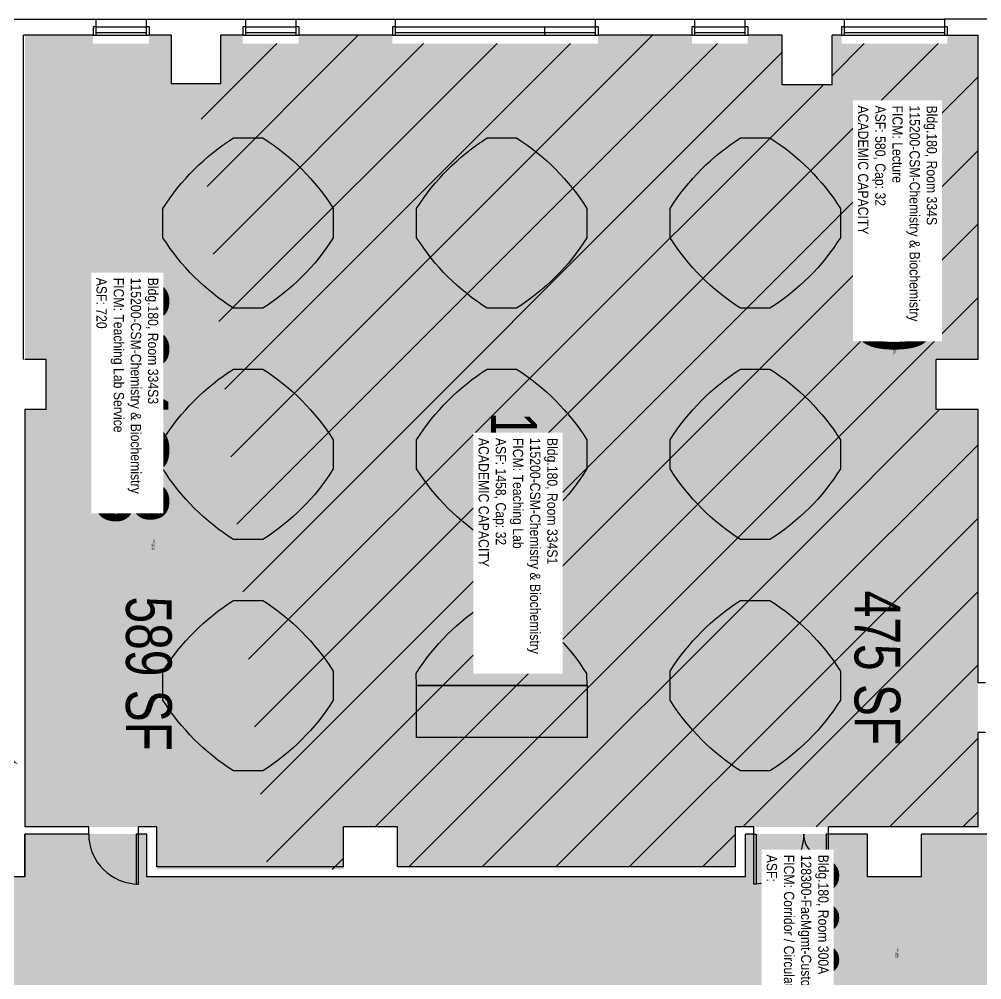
# Model space of a CAD drawing. Header units: inches. Extents: x 69211883 to 69217823, y 27675792 to 27679222.
# Drawn here: x 69216088 to 69216782, y 27678237 to 27678930 of the extents above; entities that cross this region are included whole.
import ezdxf
from ezdxf.enums import TextEntityAlignment as Align

# ---------------------------------------------------------------- set-up
doc = ezdxf.new("R2010")
doc.units = ezdxf.units.IN
doc.header["$LTSCALE"] = 0.25
doc.header["$MEASUREMENT"] = 0
doc.layers.get('0').update_dxf_attribs({"linetype": 'CONTINUOUS'})
for name, color, linetype in [('A-DOOR', 2, 'CONTINUOUS'), ('A-FURN', 3, 'CONTINUOUS'), ('A-GLAZ', 1, 'CONTINUOUS'), ('A-IDEN-ICON', 4, 'CONTINUOUS'), ('A-IDEN-RNUM', 7, 'CONTINUOUS'), ('A-IDEN-SNUM', 4, 'CONTINUOUS'), ('A-IDEN-VNUM', 4, 'CONTINUOUS'), ('A-WALL', 5, 'CONTINUOUS'), ('AREA-TEXT', 3, 'CONTINUOUS'), ('Rooms-Capacity', 4, 'CONTINUOUS'), ('Rooms-Category-Color', 7, 'CONTINUOUS'), ('Rooms-College-Color', 7, 'CONTINUOUS'), ('Rooms-Department-Color', 7, 'CONTINUOUS'), ('Rooms-Division-Color', 7, 'CONTINUOUS'), ('Rooms-Information', 7, 'CONTINUOUS')]:
    doc.layers.add(name, color=color, linetype=linetype)
doc.styles.add('CP_AREA', font='arial.ttf', dxfattribs={"height": 15})
doc.styles.add('CP_ROOMSNUMBER', font='arial.ttf', dxfattribs={"height": 1})
doc.styles.add('CP_ROOMVNUMBER', font='arial.ttf', dxfattribs={"width": 0.85, "height": 0.075})
pattern_1 = [(45, (0, 0), (-26.516504294, 26.516504294), [])]

# ---------------------------------------------------------------- blocks, each defined once
blk = doc.blocks.new('Z08D36')
at = {"linetype": 'Continuous', "lineweight": -3}
blk.add_lwpolyline([(-18, 0), (-16.25, 0), (-16.25, 36), (-18, 36)], close=True, dxfattribs=at)
blk.add_arc((-18, 0), 36, 0, 90)
blk = doc.blocks.new('CPELECT')
blk.add_lwpolyline([(0.0623, 0.0629, 0, 0.03, 0), (0.0105, -0.0168, 0.03, 0.03, 0), (-0.0105, 0.0068, 0.03, 0, 0), (-0.0623, -0.0729, 0.03, 0, 0)], format="xyseb")

msp = doc.modelspace()

# ---------------------------------------------------------------- hatches: boundary and pattern name
at = {"layer": 'Rooms-Capacity'}
h = msp.add_hatch(dxfattribs=at)
h.set_pattern_fill('ANSI31', color=256, scale=300, style=0)
h.set_pattern_definition(pattern_1)
h.paths.add_polyline_path([(69216664.41, 27678882.48), (69216638.18, 27678882.48), (69216638.18, 27678918.16), (69216613.37, 27678918.16), (69216613.37, 27678912.13), (69216573, 27678912.14), (69216573, 27678918.16), (69216505.37, 27678918.16), (69216505.37, 27678912.14), (69216357, 27678912.16), (69216357, 27678918.16), (69216289.37, 27678918.16), (69216289.37, 27678912.16), (69216248.99, 27678912.16), (69216248.99, 27678918.16), (69216233.18, 27678918.16), (69216233.18, 27678883.01), (69216216.71, 27678883.01), (69216266.54, 27678316.26), (69216321.68, 27678316.26), (69216321.68, 27678347.01), (69216360.68, 27678347.01), (69216360.68, 27678318.26), (69216604.43, 27678318.26), (69216604.43, 27678347.01), (69216647.63, 27678347.01)])
h = msp.add_hatch(dxfattribs=at)
h.set_pattern_fill('ANSI31', color=256, scale=300, style=0)
h.set_pattern_definition(pattern_1)
h.paths.add_polyline_path([(69216779.56, 27678918.16), (69216757.37, 27678918.16), (69216757.37, 27678912.16), (69216681, 27678912.16), (69216681, 27678918.16), (69216674.18, 27678918.16), (69216674.18, 27678882.48), (69216664.41, 27678882.48), (69216647.63, 27678347.01), (69216779.56, 27678347.01), (69216779.56, 27678648.13), (69216749.18, 27678648.13), (69216749.19, 27678684.13), (69216779.56, 27678684.13)])
at = {"layer": 'Rooms-Category-Color', "true_color": 0xe3f498}
for points in [[(69216216.71, 27678883.01), (69216197.18, 27678883.01), (69216197.18, 27678918.14), (69216181.37, 27678918.14), (69216181.37, 27678912.11), (69216141, 27678912.11), (69216141, 27678918.14), (69216091.81, 27678918.14), (69216091.81, 27678684.13), (69216107.18, 27678684.13), (69216107.18, 27678648.13), (69216091.81, 27678648.13), (69216091.81, 27678347.01), (69216187.06, 27678347.01), (69216187.06, 27678316.26), (69216266.54, 27678316.26)], [(69216664.41, 27678882.48), (69216638.18, 27678882.48), (69216638.18, 27678918.16), (69216613.37, 27678918.16), (69216613.37, 27678912.13), (69216573, 27678912.14), (69216573, 27678918.16), (69216505.37, 27678918.16), (69216505.37, 27678912.14), (69216357, 27678912.16), (69216357, 27678918.16), (69216289.37, 27678918.16), (69216289.37, 27678912.16), (69216248.99, 27678912.16), (69216248.99, 27678918.16), (69216233.18, 27678918.16), (69216233.18, 27678883.01), (69216216.71, 27678883.01), (69216266.54, 27678316.26), (69216321.68, 27678316.26), (69216321.68, 27678347.01), (69216360.68, 27678347.01), (69216360.68, 27678318.26), (69216604.43, 27678318.26), (69216604.43, 27678347.01), (69216647.63, 27678347.01)]]:
    msp.add_hatch(color=61, dxfattribs=at).paths.add_polyline_path(points)
at = {"layer": 'Rooms-Category-Color', "true_color": 0xffff64}
msp.add_hatch(color=51, dxfattribs=at).paths.add_polyline_path([(69216779.56, 27678918.16), (69216757.37, 27678918.16), (69216757.37, 27678912.16), (69216681, 27678912.16), (69216681, 27678918.16), (69216674.18, 27678918.16), (69216674.18, 27678882.48), (69216664.41, 27678882.48), (69216647.63, 27678347.01), (69216779.56, 27678347.01), (69216779.56, 27678648.13), (69216749.18, 27678648.13), (69216749.19, 27678684.13), (69216779.56, 27678684.13)])
at = {"layer": 'Rooms-Category-Color', "true_color": 0xadadad}
msp.add_hatch(color=253, dxfattribs=at).paths.add_polyline_path([(69217597.56, 27678341.76), (69217495.18, 27678341.76), (69217495.18, 27678311.01), (69217005.6, 27678311.01), (69217005.6, 27678341.76), (69216738.68, 27678341.76), (69216738.68, 27678311.01), (69216699.68, 27678311.01), (69216699.68, 27678341.76), (69216611.68, 27678341.76), (69216611.68, 27678311.01), (69216179.81, 27678311.01), (69216179.81, 27678341.76), (69216091.81, 27678341.76), (69216091.81, 27678311.01), (69215945.18, 27678311.01), (69215945.18, 27678341.76), (69215857.18, 27678341.76), (69215857.18, 27678311.01), (69215567.18, 27678311.01), (69215567.18, 27678341.76), (69215461.81, 27678341.76), (69215461.81, 27678314.51), (69215455.31, 27678314.51), (69215455.31, 27678316.14), (69215406.02, 27678316.14), (69215406.02, 27678311.01), (69215315.18, 27678311.01), (69215315.18, 27678215.01), (69215351.18, 27678215.01), (69215351.18, 27678197.01), (69215400.77, 27678197.01), (69215400.77, 27678215.01), (69215406.02, 27678215.01), (69215406.02, 27678209.89), (69215455.31, 27678209.89), (69215455.31, 27678211.51), (69215462.37, 27678211.51), (69215462.37, 27678215.01), (69215981.18, 27678215.01), (69215981.19, 27678185.01), (69216065.18, 27678184.26), (69216071.18, 27678215.01), (69216595.81, 27678215.01), (69216595.81, 27678184.26), (69216699.18, 27678184.26), (69216699.18, 27678215.01), (69216989.18, 27678215.01), (69216989.18, 27678184.26), (69217079.18, 27678184.26), (69217079.18, 27678215.01), (69217115.18, 27678215.01), (69217115.18, 27678184.26), (69217143.18, 27678184.26), (69217203.18, 27678184.26), (69217203.18, 27678215.01), (69217493.18, 27678215.01), (69217493.18, 27678184.26), (69217571.32, 27678184.26), (69217571.32, 27678215.01), (69217597.56, 27678215.01)])
at = {"layer": 'Rooms-College-Color', "true_color": 0xffe090}
for points in [[(69216216.71, 27678883.01), (69216197.18, 27678883.01), (69216197.18, 27678918.14), (69216181.37, 27678918.14), (69216181.37, 27678912.11), (69216141, 27678912.11), (69216141, 27678918.14), (69216091.81, 27678918.14), (69216091.81, 27678684.13), (69216107.18, 27678684.13), (69216107.18, 27678648.13), (69216091.81, 27678648.13), (69216091.81, 27678347.01), (69216187.06, 27678347.01), (69216187.06, 27678316.26), (69216266.54, 27678316.26)], [(69216664.41, 27678882.48), (69216638.18, 27678882.48), (69216638.18, 27678918.16), (69216613.37, 27678918.16), (69216613.37, 27678912.13), (69216573, 27678912.14), (69216573, 27678918.16), (69216505.37, 27678918.16), (69216505.37, 27678912.14), (69216357, 27678912.16), (69216357, 27678918.16), (69216289.37, 27678918.16), (69216289.37, 27678912.16), (69216248.99, 27678912.16), (69216248.99, 27678918.16), (69216233.18, 27678918.16), (69216233.18, 27678883.01), (69216216.71, 27678883.01), (69216266.54, 27678316.26), (69216321.68, 27678316.26), (69216321.68, 27678347.01), (69216360.68, 27678347.01), (69216360.68, 27678318.26), (69216604.43, 27678318.26), (69216604.43, 27678347.01), (69216647.63, 27678347.01)]]:
    msp.add_hatch(color=41, dxfattribs=at).paths.add_polyline_path(points)
at = {"layer": 'Rooms-College-Color', "true_color": 0xffff64}
msp.add_hatch(color=51, dxfattribs=at).paths.add_polyline_path([(69216779.56, 27678918.16), (69216757.37, 27678918.16), (69216757.37, 27678912.16), (69216681, 27678912.16), (69216681, 27678918.16), (69216674.18, 27678918.16), (69216674.18, 27678882.48), (69216664.41, 27678882.48), (69216647.63, 27678347.01), (69216779.56, 27678347.01), (69216779.56, 27678648.13), (69216749.18, 27678648.13), (69216749.19, 27678684.13), (69216779.56, 27678684.13)])
at = {"layer": 'Rooms-College-Color', "true_color": 0xadadad}
msp.add_hatch(color=253, dxfattribs=at).paths.add_polyline_path([(69217597.56, 27678341.76), (69217495.18, 27678341.76), (69217495.18, 27678311.01), (69217005.6, 27678311.01), (69217005.6, 27678341.76), (69216738.68, 27678341.76), (69216738.68, 27678311.01), (69216699.68, 27678311.01), (69216699.68, 27678341.76), (69216611.68, 27678341.76), (69216611.68, 27678311.01), (69216179.81, 27678311.01), (69216179.81, 27678341.76), (69216091.81, 27678341.76), (69216091.81, 27678311.01), (69215945.18, 27678311.01), (69215945.18, 27678341.76), (69215857.18, 27678341.76), (69215857.18, 27678311.01), (69215567.18, 27678311.01), (69215567.18, 27678341.76), (69215461.81, 27678341.76), (69215461.81, 27678314.51), (69215455.31, 27678314.51), (69215455.31, 27678316.14), (69215406.02, 27678316.14), (69215406.02, 27678311.01), (69215315.18, 27678311.01), (69215315.18, 27678215.01), (69215351.18, 27678215.01), (69215351.18, 27678197.01), (69215400.77, 27678197.01), (69215400.77, 27678215.01), (69215406.02, 27678215.01), (69215406.02, 27678209.89), (69215455.31, 27678209.89), (69215455.31, 27678211.51), (69215462.37, 27678211.51), (69215462.37, 27678215.01), (69215981.18, 27678215.01), (69215981.19, 27678185.01), (69216065.18, 27678184.26), (69216071.18, 27678215.01), (69216595.81, 27678215.01), (69216595.81, 27678184.26), (69216699.18, 27678184.26), (69216699.18, 27678215.01), (69216989.18, 27678215.01), (69216989.18, 27678184.26), (69217079.18, 27678184.26), (69217079.18, 27678215.01), (69217115.18, 27678215.01), (69217115.18, 27678184.26), (69217143.18, 27678184.26), (69217203.18, 27678184.26), (69217203.18, 27678215.01), (69217493.18, 27678215.01), (69217493.18, 27678184.26), (69217571.32, 27678184.26), (69217571.32, 27678215.01), (69217597.56, 27678215.01)])
at = {"layer": 'Rooms-Department-Color', "true_color": 0xffe090}
for points in [[(69216216.71, 27678883.01), (69216197.18, 27678883.01), (69216197.18, 27678918.14), (69216181.37, 27678918.14), (69216181.37, 27678912.11), (69216141, 27678912.11), (69216141, 27678918.14), (69216091.81, 27678918.14), (69216091.81, 27678684.13), (69216107.18, 27678684.13), (69216107.18, 27678648.13), (69216091.81, 27678648.13), (69216091.81, 27678347.01), (69216187.06, 27678347.01), (69216187.06, 27678316.26), (69216266.54, 27678316.26)], [(69216664.41, 27678882.48), (69216638.18, 27678882.48), (69216638.18, 27678918.16), (69216613.37, 27678918.16), (69216613.37, 27678912.13), (69216573, 27678912.14), (69216573, 27678918.16), (69216505.37, 27678918.16), (69216505.37, 27678912.14), (69216357, 27678912.16), (69216357, 27678918.16), (69216289.37, 27678918.16), (69216289.37, 27678912.16), (69216248.99, 27678912.16), (69216248.99, 27678918.16), (69216233.18, 27678918.16), (69216233.18, 27678883.01), (69216216.71, 27678883.01), (69216266.54, 27678316.26), (69216321.68, 27678316.26), (69216321.68, 27678347.01), (69216360.68, 27678347.01), (69216360.68, 27678318.26), (69216604.43, 27678318.26), (69216604.43, 27678347.01), (69216647.63, 27678347.01)], [(69216779.56, 27678918.16), (69216757.37, 27678918.16), (69216757.37, 27678912.16), (69216681, 27678912.16), (69216681, 27678918.16), (69216674.18, 27678918.16), (69216674.18, 27678882.48), (69216664.41, 27678882.48), (69216647.63, 27678347.01), (69216779.56, 27678347.01), (69216779.56, 27678648.13), (69216749.18, 27678648.13), (69216749.19, 27678684.13), (69216779.56, 27678684.13)]]:
    msp.add_hatch(color=41, dxfattribs=at).paths.add_polyline_path(points)
at = {"layer": 'Rooms-Department-Color', "true_color": 0xacacac}
msp.add_hatch(color=253, dxfattribs=at).paths.add_polyline_path([(69217597.56, 27678341.76), (69217495.18, 27678341.76), (69217495.18, 27678311.01), (69217005.6, 27678311.01), (69217005.6, 27678341.76), (69216738.68, 27678341.76), (69216738.68, 27678311.01), (69216699.68, 27678311.01), (69216699.68, 27678341.76), (69216611.68, 27678341.76), (69216611.68, 27678311.01), (69216179.81, 27678311.01), (69216179.81, 27678341.76), (69216091.81, 27678341.76), (69216091.81, 27678311.01), (69215945.18, 27678311.01), (69215945.18, 27678341.76), (69215857.18, 27678341.76), (69215857.18, 27678311.01), (69215567.18, 27678311.01), (69215567.18, 27678341.76), (69215461.81, 27678341.76), (69215461.81, 27678314.51), (69215455.31, 27678314.51), (69215455.31, 27678316.14), (69215406.02, 27678316.14), (69215406.02, 27678311.01), (69215315.18, 27678311.01), (69215315.18, 27678215.01), (69215351.18, 27678215.01), (69215351.18, 27678197.01), (69215400.77, 27678197.01), (69215400.77, 27678215.01), (69215406.02, 27678215.01), (69215406.02, 27678209.89), (69215455.31, 27678209.89), (69215455.31, 27678211.51), (69215462.37, 27678211.51), (69215462.37, 27678215.01), (69215981.18, 27678215.01), (69215981.19, 27678185.01), (69216065.18, 27678184.26), (69216071.18, 27678215.01), (69216595.81, 27678215.01), (69216595.81, 27678184.26), (69216699.18, 27678184.26), (69216699.18, 27678215.01), (69216989.18, 27678215.01), (69216989.18, 27678184.26), (69217079.18, 27678184.26), (69217079.18, 27678215.01), (69217115.18, 27678215.01), (69217115.18, 27678184.26), (69217143.18, 27678184.26), (69217203.18, 27678184.26), (69217203.18, 27678215.01), (69217493.18, 27678215.01), (69217493.18, 27678184.26), (69217571.32, 27678184.26), (69217571.32, 27678215.01), (69217597.56, 27678215.01)])
at = {"layer": 'Rooms-Division-Color', "true_color": 0xffe090}
for points in [[(69216216.71, 27678883.01), (69216197.18, 27678883.01), (69216197.18, 27678918.14), (69216181.37, 27678918.14), (69216181.37, 27678912.11), (69216141, 27678912.11), (69216141, 27678918.14), (69216091.81, 27678918.14), (69216091.81, 27678684.13), (69216107.18, 27678684.13), (69216107.18, 27678648.13), (69216091.81, 27678648.13), (69216091.81, 27678347.01), (69216187.06, 27678347.01), (69216187.06, 27678316.26), (69216266.54, 27678316.26)], [(69216664.41, 27678882.48), (69216638.18, 27678882.48), (69216638.18, 27678918.16), (69216613.37, 27678918.16), (69216613.37, 27678912.13), (69216573, 27678912.14), (69216573, 27678918.16), (69216505.37, 27678918.16), (69216505.37, 27678912.14), (69216357, 27678912.16), (69216357, 27678918.16), (69216289.37, 27678918.16), (69216289.37, 27678912.16), (69216248.99, 27678912.16), (69216248.99, 27678918.16), (69216233.18, 27678918.16), (69216233.18, 27678883.01), (69216216.71, 27678883.01), (69216266.54, 27678316.26), (69216321.68, 27678316.26), (69216321.68, 27678347.01), (69216360.68, 27678347.01), (69216360.68, 27678318.26), (69216604.43, 27678318.26), (69216604.43, 27678347.01), (69216647.63, 27678347.01)], [(69216779.56, 27678918.16), (69216757.37, 27678918.16), (69216757.37, 27678912.16), (69216681, 27678912.16), (69216681, 27678918.16), (69216674.18, 27678918.16), (69216674.18, 27678882.48), (69216664.41, 27678882.48), (69216647.63, 27678347.01), (69216779.56, 27678347.01), (69216779.56, 27678648.13), (69216749.18, 27678648.13), (69216749.19, 27678684.13), (69216779.56, 27678684.13)]]:
    msp.add_hatch(color=41, dxfattribs=at).paths.add_polyline_path(points)
at = {"layer": 'Rooms-Division-Color', "true_color": 0xadadad}
msp.add_hatch(color=253, dxfattribs=at).paths.add_polyline_path([(69217597.56, 27678341.76), (69217495.18, 27678341.76), (69217495.18, 27678311.01), (69217005.6, 27678311.01), (69217005.6, 27678341.76), (69216738.68, 27678341.76), (69216738.68, 27678311.01), (69216699.68, 27678311.01), (69216699.68, 27678341.76), (69216611.68, 27678341.76), (69216611.68, 27678311.01), (69216179.81, 27678311.01), (69216179.81, 27678341.76), (69216091.81, 27678341.76), (69216091.81, 27678311.01), (69215945.18, 27678311.01), (69215945.18, 27678341.76), (69215857.18, 27678341.76), (69215857.18, 27678311.01), (69215567.18, 27678311.01), (69215567.18, 27678341.76), (69215461.81, 27678341.76), (69215461.81, 27678314.51), (69215455.31, 27678314.51), (69215455.31, 27678316.14), (69215406.02, 27678316.14), (69215406.02, 27678311.01), (69215315.18, 27678311.01), (69215315.18, 27678215.01), (69215351.18, 27678215.01), (69215351.18, 27678197.01), (69215400.77, 27678197.01), (69215400.77, 27678215.01), (69215406.02, 27678215.01), (69215406.02, 27678209.89), (69215455.31, 27678209.89), (69215455.31, 27678211.51), (69215462.37, 27678211.51), (69215462.37, 27678215.01), (69215981.18, 27678215.01), (69215981.19, 27678185.01), (69216065.18, 27678184.26), (69216071.18, 27678215.01), (69216595.81, 27678215.01), (69216595.81, 27678184.26), (69216699.18, 27678184.26), (69216699.18, 27678215.01), (69216989.18, 27678215.01), (69216989.18, 27678184.26), (69217079.18, 27678184.26), (69217079.18, 27678215.01), (69217115.18, 27678215.01), (69217115.18, 27678184.26), (69217143.18, 27678184.26), (69217203.18, 27678184.26), (69217203.18, 27678215.01), (69217493.18, 27678215.01), (69217493.18, 27678184.26), (69217571.32, 27678184.26), (69217571.32, 27678215.01), (69217597.56, 27678215.01)])

# ---------------------------------------------------------------- linework, layer by layer
at = {"layer": 'A-DOOR'}
msp.add_lwpolyline([(69216671.68, 27678341.76), (69216669.93, 27678341.76), (69216669.93, 27678323.89), (69216671.68, 27678323.89)], close=True, dxfattribs=at)
msp.add_arc((69216671.58, 27678341.78), 17.89, 180.05879, 270.34048, dxfattribs=at)
at = {"layer": 'A-FURN'}
for points in [[(69216191.38, 27678772.09), (69216191.38, 27678793.21, -0.10967), (69216242.26, 27678844.09), (69216263.38, 27678844.09, -0.110711), (69216314.26, 27678793.21), (69216314.26, 27678772.09, -0.111934), (69216263.38, 27678721.21), (69216242.26, 27678721.21, -0.110712)], [(69216374.42, 27678772.09), (69216374.42, 27678793.21, -0.10967), (69216425.3, 27678844.09), (69216446.42, 27678844.09, -0.110711), (69216497.3, 27678793.21), (69216497.3, 27678772.09, -0.111934), (69216446.42, 27678721.21), (69216425.3, 27678721.21, -0.110712)], [(69216557.3, 27678772.09), (69216557.3, 27678793.21, -0.10967), (69216608.18, 27678844.09), (69216629.3, 27678844.09, -0.110711), (69216680.18, 27678793.21), (69216680.18, 27678772.09, -0.111934), (69216629.3, 27678721.21), (69216608.18, 27678721.21, -0.110712)], [(69216191.38, 27678605.2), (69216191.38, 27678626.32, -0.10967), (69216242.26, 27678677.2), (69216263.38, 27678677.2, -0.110711), (69216314.26, 27678626.32), (69216314.26, 27678605.2, -0.111934), (69216263.38, 27678554.32), (69216242.26, 27678554.32, -0.110712)], [(69216374.42, 27678605.2), (69216374.42, 27678626.32, -0.10967), (69216425.3, 27678677.2), (69216446.42, 27678677.2, -0.110711), (69216497.3, 27678626.32), (69216497.3, 27678605.2, -0.111934), (69216446.42, 27678554.32), (69216425.3, 27678554.32, -0.110712)], [(69216557.3, 27678605.2), (69216557.3, 27678626.32, -0.10967), (69216608.18, 27678677.2), (69216629.3, 27678677.2, -0.110711), (69216680.18, 27678626.32), (69216680.18, 27678605.2, -0.111934), (69216629.3, 27678554.32), (69216608.18, 27678554.32, -0.110712)], [(69216191.38, 27678438.33), (69216191.38, 27678459.45, -0.10967), (69216242.26, 27678510.33), (69216263.38, 27678510.33, -0.110711), (69216314.26, 27678459.45), (69216314.26, 27678438.33, -0.111934), (69216263.38, 27678387.45), (69216242.26, 27678387.45, -0.110712)], [(69216374.42, 27678448.89), (69216374.06, 27678457.69, -0.10967), (69216424.94, 27678508.57), (69216446.06, 27678508.57, -0.110711), (69216496.94, 27678457.69), (69216497.3, 27678448.89)], [(69216557.3, 27678438.33), (69216557.3, 27678459.45, -0.10967), (69216608.18, 27678510.33), (69216629.3, 27678510.33, -0.110711), (69216680.18, 27678459.45), (69216680.18, 27678438.33, -0.111934), (69216629.3, 27678387.45), (69216608.18, 27678387.45, -0.110712)]]:
    msp.add_lwpolyline(points, format="xyb", close=True, dxfattribs=at)
msp.add_lwpolyline([(69216374.42, 27678448.89), (69216497.42, 27678448.89), (69216497.42, 27678411.52), (69216374.42, 27678411.52)], close=True, dxfattribs=at)
at = {"layer": 'A-GLAZ'}
for p, q in [((69216142.94, 27678924.16), (69216142.94, 27678918.16)), ((69216142.94, 27678924.16), (69216179.31, 27678924.16)), ((69216179.31, 27678924.16), (69216179.31, 27678918.16)), ((69216250.93, 27678924.16), (69216250.93, 27678918.16)), ((69216250.93, 27678924.16), (69216287.31, 27678924.16)), ((69216287.31, 27678924.16), (69216287.31, 27678918.16)), ((69216358.93, 27678924.16), (69216358.93, 27678918.16)), ((69216358.93, 27678924.16), (69216503.31, 27678924.16)), ((69216466.93, 27678918.14), (69216466.93, 27678924.14)), ((69216503.31, 27678924.16), (69216503.31, 27678918.16)), ((69216574.93, 27678924.16), (69216574.93, 27678918.16)), ((69216574.93, 27678924.16), (69216611.31, 27678924.16)), ((69216611.31, 27678924.16), (69216611.31, 27678918.16)), ((69216682.93, 27678924.16), (69216682.93, 27678918.16)), ((69216682.93, 27678924.16), (69216755.31, 27678924.16)), ((69216755.31, 27678924.16), (69216755.31, 27678918.16)), ((69216140.94, 27678918.16), (69216181.31, 27678918.16)), ((69216142.94, 27678920.16), (69216179.31, 27678920.16)), ((69216248.93, 27678918.16), (69216289.31, 27678918.16)), ((69216250.93, 27678920.16), (69216287.31, 27678920.16)), ((69216356.93, 27678918.16), (69216505.31, 27678918.16)), ((69216358.93, 27678920.16), (69216503.31, 27678920.16)), ((69216572.93, 27678918.16), (69216613.31, 27678918.16)), ((69216574.93, 27678920.16), (69216611.31, 27678920.16)), ((69216680.93, 27678918.16), (69216757.31, 27678918.16)), ((69216682.93, 27678920.16), (69216755.31, 27678920.16))]:
    msp.add_line(p, q, dxfattribs=at)
at = {"layer": 'A-WALL'}
for p, q in [((69216079.31, 27678929.67), (69216142.94, 27678929.67)), ((69216142.94, 27678929.67), (69216179.31, 27678929.67)), ((69216142.94, 27678929.67), (69216142.94, 27678924.16)), ((69216179.31, 27678929.67), (69216179.31, 27678924.16)), ((69216250.93, 27678929.67), (69216250.93, 27678924.16)), ((69216250.94, 27678929.67), (69216287.31, 27678929.67)), ((69216287.31, 27678929.67), (69216287.31, 27678924.16)), ((69216358.93, 27678929.67), (69216358.93, 27678924.16)), ((69216358.94, 27678929.67), (69216503.31, 27678929.67)), ((69216503.31, 27678929.67), (69216503.31, 27678924.16)), ((69216574.93, 27678929.67), (69216574.93, 27678924.16)), ((69216574.94, 27678929.67), (69216611.31, 27678929.67)), ((69216611.31, 27678929.67), (69216611.31, 27678924.16)), ((69216682.93, 27678929.66), (69216755.31, 27678929.7)), ((69216682.93, 27678929.67), (69216682.93, 27678924.16)), ((69216790.93, 27678929.67), (69216755.31, 27678929.66)), ((69216755.31, 27678929.67), (69216755.31, 27678924.16)), ((69216140.94, 27678924.16), (69216140.94, 27678918.16)), ((69216142.94, 27678924.16), (69216140.94, 27678924.16)), ((69216181.31, 27678924.16), (69216179.31, 27678924.16)), ((69216181.31, 27678924.16), (69216181.31, 27678918.16)), ((69216248.93, 27678924.16), (69216248.93, 27678918.16)), ((69216250.93, 27678924.16), (69216248.93, 27678924.16)), ((69216289.31, 27678924.16), (69216287.31, 27678924.16)), ((69216289.31, 27678924.16), (69216289.31, 27678918.16)), ((69216356.93, 27678924.16), (69216356.93, 27678918.16)), ((69216358.93, 27678924.16), (69216356.93, 27678924.16)), ((69216505.31, 27678924.16), (69216503.31, 27678924.16)), ((69216505.31, 27678924.16), (69216505.31, 27678918.16)), ((69216572.93, 27678924.16), (69216572.93, 27678918.16)), ((69216574.93, 27678924.16), (69216572.93, 27678924.16)), ((69216613.31, 27678924.16), (69216611.31, 27678924.16)), ((69216613.31, 27678924.16), (69216613.31, 27678918.16)), ((69216680.93, 27678924.16), (69216680.93, 27678918.16)), ((69216682.93, 27678924.16), (69216680.93, 27678924.16)), ((69216757.31, 27678924.16), (69216755.31, 27678924.16)), ((69216757.31, 27678924.16), (69216757.31, 27678918.16)), ((69216090.81, 27678684.13), (69216090.81, 27678918.16)), ((69216140.94, 27678918.16), (69216090.81, 27678918.16)), ((69216197.18, 27678918.16), (69216181.31, 27678918.16)), ((69216197.18, 27678918.16), (69216197.18, 27678883.01)), ((69216248.93, 27678918.16), (69216233.18, 27678918.16)), ((69216233.18, 27678883.01), (69216233.18, 27678918.16)), ((69216356.93, 27678918.16), (69216289.31, 27678918.16)), ((69216572.93, 27678918.16), (69216505.31, 27678918.16)), ((69216638.18, 27678918.16), (69216613.31, 27678918.16)), ((69216638.18, 27678882.48), (69216638.18, 27678918.14)), ((69216680.93, 27678918.16), (69216674.18, 27678918.16)), ((69216674.18, 27678882.48), (69216674.18, 27678918.14)), ((69216757.31, 27678918.16), (69216779.56, 27678918.16)), ((69216779.56, 27678684.13), (69216779.56, 27678918.16)), ((69216233.18, 27678883.01), (69216197.18, 27678883.01)), ((69216674.18, 27678882.48), (69216638.18, 27678882.48)), ((69216107.18, 27678684.13), (69216091.81, 27678684.13)), ((69216107.18, 27678648.13), (69216107.18, 27678684.13)), ((69216779.56, 27678684.13), (69216749.18, 27678684.13)), ((69216749.18, 27678648.13), (69216749.18, 27678684.13)), ((69216107.18, 27678648.13), (69216091.81, 27678648.13)), ((69216091.81, 27678648.13), (69216091.81, 27678347.01)), ((69216779.56, 27678648.13), (69216749.18, 27678648.13)), ((69216779.56, 27678451.01), (69216779.56, 27678648.13)), ((69216784.81, 27678451.01), (69216779.56, 27678451.01)), ((69216784.81, 27678415.01), (69216779.56, 27678415.01)), ((69216779.56, 27678347.01), (69216779.56, 27678415.01)), ((69216137.81, 27678347.01), (69216091.81, 27678347.01)), ((69216137.81, 27678341.76), (69216137.81, 27678347.01)), ((69216187.06, 27678347.01), (69216173.81, 27678347.01)), ((69216173.81, 27678341.76), (69216173.81, 27678347.01)), ((69216187.06, 27678318.26), (69216187.06, 27678347.01)), ((69216360.68, 27678347.01), (69216321.68, 27678347.01)), ((69216321.68, 27678318.26), (69216321.68, 27678347.01)), ((69216360.68, 27678318.26), (69216360.68, 27678347.01)), ((69216617.68, 27678347.01), (69216604.43, 27678347.01)), ((69216604.43, 27678318.26), (69216604.43, 27678347.01)), ((69216617.68, 27678341.76), (69216617.68, 27678347.01)), ((69216779.56, 27678347.01), (69216671.68, 27678347.01)), ((69216671.68, 27678341.76), (69216671.68, 27678347.01)), ((69216137.81, 27678341.76), (69216091.81, 27678341.76)), ((69216091.81, 27678311.01), (69216091.81, 27678341.76)), ((69216091.81, 27678341.76), (69216091.81, 27678311.01)), ((69216179.81, 27678341.76), (69216173.81, 27678341.76)), ((69216179.81, 27678311.01), (69216179.81, 27678341.76)), ((69216617.68, 27678341.76), (69216611.68, 27678341.76)), ((69216611.68, 27678311.01), (69216611.68, 27678341.76)), ((69216699.68, 27678341.76), (69216671.68, 27678341.76)), ((69216699.68, 27678311.01), (69216699.68, 27678341.76)), ((69216820.81, 27678341.76), (69216738.68, 27678341.76)), ((69216738.68, 27678311.01), (69216738.68, 27678341.76)), ((69216321.68, 27678318.26), (69216187.06, 27678318.26)), ((69216604.43, 27678318.26), (69216360.68, 27678318.26)), ((69216091.81, 27678311.01), (69216078.56, 27678311.01)), ((69216611.68, 27678311.01), (69216179.81, 27678311.01)), ((69216738.68, 27678311.01), (69216699.68, 27678311.01))]:
    msp.add_line(p, q, dxfattribs=at)
for points in [[(69216179.31, 27678929.67), (69216250.94, 27678929.67)], [(69216287.31, 27678929.67), (69216358.94, 27678929.67)], [(69216503.31, 27678929.67), (69216574.94, 27678929.67)], [(69216611.31, 27678929.67), (69216682.93, 27678929.67)]]:
    msp.add_lwpolyline(points, dxfattribs=at)

# ---------------------------------------------------------------- block references
at = {"layer": 'A-DOOR', "rotation": 180}
msp.add_blockref('Z08D36', (69216155.81, 27678341.76), dxfattribs=at)
at = {"layer": 'A-DOOR', "xscale": -1, "rotation": 180}
msp.add_blockref('Z08D36', (69216635.68, 27678341.76), dxfattribs=at)
at = {"layer": 'A-IDEN-ICON', "xscale": 360.0000000025632, "yscale": 360.0000000025632, "zscale": 360.0000000025632, "rotation": 270}
msp.add_blockref('CPELECT', (69216064.29, 27678414.44), dxfattribs=at)

# ---------------------------------------------------------------- texts
at = {"layer": 'A-IDEN-RNUM', "style": 'CP_ROOMSNUMBER'}
for s, p in [('0334-S0', (69216718.7, 27678690.39)), ('0334-S1', (69216450.36, 27678576.1)), ('0334-S3', (69216183.63, 27678549.29)), ('0300-A0', (69216720.31, 27678254.95))]:
    msp.add_text(s, height=1, rotation=270, dxfattribs=at).set_placement(p, align=Align.MIDDLE)
at = {"layer": 'A-IDEN-SNUM', "style": 'CP_ROOMSNUMBER'}
for s, p in [('18000334S0', (69216719.92, 27678692.23)), ('18000334S1', (69216451.57, 27678577.94)), ('18000334S3', (69216184.85, 27678551.13)), ('18000300A0', (69216721.52, 27678256.78))]:
    msp.add_text(s, height=1, rotation=270, dxfattribs=at).set_placement(p, align=Align.MIDDLE)
at = {"layer": 'A-IDEN-VNUM', "style": 'CP_ROOMVNUMBER'}
for s, width, p in [('334S0', 0.85, (69216718.81, 27678778.19)), ('334S3', 0.85, (69216169.29, 27678653.94)), ('334', 0.85, (69216444.66, 27678576.13)), ('300A', 0.75, (69216652.59, 27678263.25))]:
    msp.add_text(s, height=52, rotation=270, dxfattribs=dict(at, width=width)).set_placement(p, align=Align.MIDDLE)
at = {"layer": 'AREA-TEXT', "style": 'CP_AREA', "width": 0.75}
for s, p in [('1,697 SF', (69216444.66, 27678576.13)), ('589 SF', (69216181.18, 27678457.48)), ('475 SF', (69216706.91, 27678461.65))]:
    msp.add_text(s, height=33, rotation=270, dxfattribs=at).set_placement(p, align=Align.MIDDLE_CENTER)

# ---------------------------------------------------------------- next in the draw order: texts
at = {"layer": 'Rooms-Information', "width": 166.4, "attachment_point": 7, "rotation": 270, "style": 'CP_ROOMVNUMBER', "bg_fill": 3, "box_fill_scale": 1.5, "bg_fill_color": 256, "bg_fill_true_color": 13158600, "bg_fill_transparency": 0}
for s, insert, char_height in [('Bldg.180, Room 334S^M^J115200-CSM-Chemistry & Biochemistry^M^JFICM: Lecture^M^JASF: 580, Cap: 32^M^JACADEMIC CAPACITY', (69216692.83, 27678867.46), 7.42857), ('Bldg.180, Room 334S3^M^J115200-CSM-Chemistry & Biochemistry^M^JFICM: Teaching Lab Service^M^JASF: 720', (69216143.31, 27678743.22), 7.42857), ('Bldg.180, Room 334S1^M^J115200-CSM-Chemistry & Biochemistry^M^JFICM: Teaching Lab^M^JASF: 1458, Cap: 32^M^JACADEMIC CAPACITY', (69216419.01, 27678627.64), 7.42857), ('Bldg.180, Room 300A^M^J128300-FacMgmt-Custodial Services^M^JFICM: Corridor / Circulation^M^JASF: ', (69216626.95, 27678326.91), 7.4286)]:
    msp.add_mtext(s, dxfattribs=dict(at, insert=insert, char_height=char_height))

doc.saveas('drawing.dxf')
